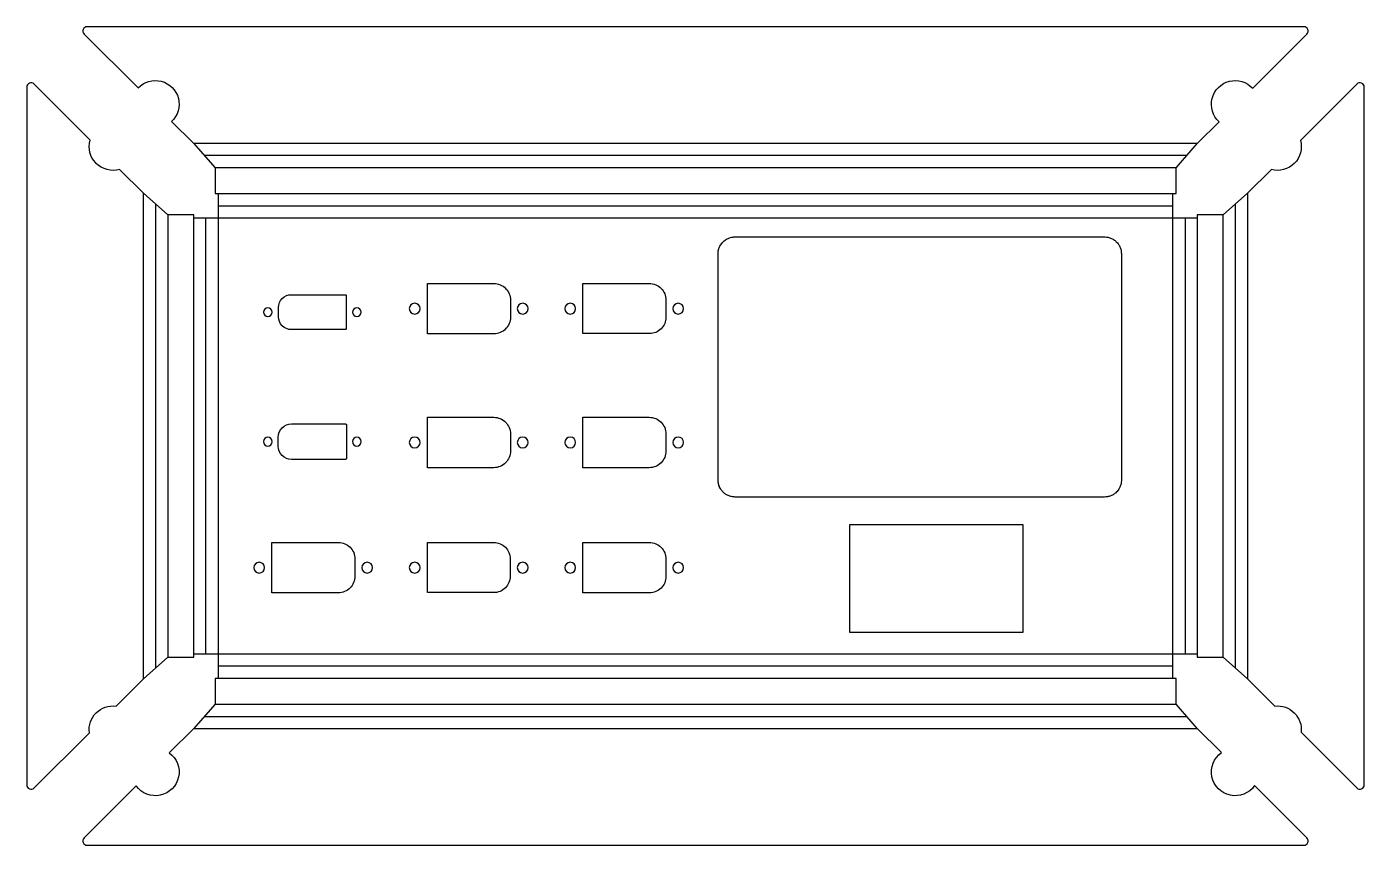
# Model space of a CAD drawing. Header units: millimetres. Extents: x -14 to 296, y 0 to 190.
import ezdxf

# ---------------------------------------------------------------- set-up
doc = ezdxf.new("R2010")
doc.units = ezdxf.units.MM

msp = doc.modelspace()

# ---------------------------------------------------------------- linework, layer by layer
at = {"layer": 'BEND'}
for p, q in [((254.55, 159.79), (27.09, 159.79)), ((15.84, 148.54), (15.84, 41.08)), ((30.32, 148.14), (251.32, 148.14)), ((265.8, 41.08), (265.8, 148.54)), ((27.49, 44.31), (27.49, 145.31)), ((254.15, 145.31), (254.15, 44.31)), ((251.32, 41.48), (30.32, 41.48)), ((27.09, 29.83), (254.55, 29.83))]:
    msp.add_line(p, q, dxfattribs=at)
at = {"layer": 'BEND_EXTENT'}
for p, q in [((24.59, 162.62), (257.05, 162.62)), ((252.05, 156.96), (29.59, 156.96)), ((13.01, 38.58), (13.01, 151.04)), ((30.32, 150.96), (251.32, 150.96)), ((268.63, 151.04), (268.63, 38.58)), ((18.66, 146.04), (18.66, 43.58)), ((262.97, 43.58), (262.97, 146.04)), ((24.66, 44.31), (24.66, 145.31)), ((256.97, 145.31), (256.97, 44.31)), ((251.32, 38.65), (30.32, 38.65)), ((29.59, 32.65), (252.05, 32.65)), ((257.05, 27), (24.59, 27))]:
    msp.add_line(p, q, dxfattribs=at)
msp.add_lwpolyline([(251.32, 145.31), (30.32, 145.31), (30.32, 44.31), (251.32, 44.31)], close=True, dxfattribs=at)
at = {"layer": 'INTERIOR_PROFILES'}
for points in [[(239.07, 82.97), (239, 82.83), (238.88, 82.61), (238.8, 82.48), (238.66, 82.27), (238.57, 82.15), (238.41, 81.96), (238.3, 81.85), (238.12, 81.67), (238, 81.57), (237.81, 81.41), (237.68, 81.33), (237.47, 81.19), (237.33, 81.12), (237.11, 81.01), (236.96, 80.95), (236.73, 80.86), (236.58, 80.82), (236.34, 80.76), (236.18, 80.73), (235.94, 80.69), (235.78, 80.69), (235.53, 80.67), (222.16, 80.67), (214.13, 80.67), (200.76, 80.67), (192.73, 80.67), (179.36, 80.67), (171.33, 80.67), (157.96, 80.67), (149.93, 80.67), (149.78, 80.68), (149.53, 80.69), (149.37, 80.72), (149.13, 80.76), (148.98, 80.8), (148.73, 80.86), (148.59, 80.92), (148.36, 81.01), (148.22, 81.08), (147.99, 81.19), (147.86, 81.28), (147.65, 81.41), (147.53, 81.51), (147.34, 81.67), (147.23, 81.78), (147.05, 81.96), (146.96, 82.07), (146.8, 82.27), (146.71, 82.4), (146.58, 82.61), (146.51, 82.75), (146.39, 82.97), (146.34, 83.12), (146.25, 83.35), (146.21, 83.5), (146.14, 83.74), (146.12, 83.89), (146.08, 84.14), (146.07, 84.3), (146.06, 84.55), (146.06, 137.05), (146.07, 137.2), (146.08, 137.45), (146.1, 137.6), (146.14, 137.85), (146.18, 138), (146.25, 138.24), (146.3, 138.39), (146.39, 138.62), (146.46, 138.76), (146.58, 138.98), (146.66, 139.11), (146.8, 139.32), (146.89, 139.44), (147.05, 139.64), (147.16, 139.75), (147.34, 139.92), (147.46, 140.02), (147.65, 140.18), (147.78, 140.26), (147.99, 140.4), (148.13, 140.47), (148.36, 140.58), (148.5, 140.64), (148.73, 140.73), (148.88, 140.77), (149.13, 140.84), (149.28, 140.86), (149.53, 140.9), (149.68, 140.91), (149.93, 140.92), (184.7, 140.92), (214.13, 140.92), (235.53, 140.92), (235.68, 140.91), (235.94, 140.9), (236.09, 140.87), (236.34, 140.84), (236.48, 140.8), (236.73, 140.73), (236.87, 140.67), (237.11, 140.58), (237.24, 140.51), (237.47, 140.4), (237.6, 140.32), (237.81, 140.18), (237.93, 140.08), (238.12, 139.92), (238.23, 139.82), (238.41, 139.64), (238.51, 139.52), (238.66, 139.32), (238.75, 139.19), (238.88, 138.98), (238.95, 138.85), (239.07, 138.62), (239.12, 138.48), (239.21, 138.24), (239.25, 138.09), (239.32, 137.85), (239.34, 137.7), (239.38, 137.45), (239.39, 137.3), (239.4, 137.05), (239.4, 84.55), (239.4, 84.39), (239.38, 84.14), (239.36, 83.99), (239.32, 83.74), (239.28, 83.59), (239.21, 83.35), (239.16, 83.21)], [(216.57, 74.31), (216.57, 49.31), (176.57, 49.31), (176.57, 74.31)]]:
    msp.add_lwpolyline(points, close=True, dxfattribs=at)
for points in [[(94.12, 118.47), (78.76, 118.47), (78.76, 130.14), (94.12, 130.14, -0.414214), (97.98, 126.28), (97.98, 122.33, -0.414214)], [(133.98, 126.28), (133.98, 122.33, -0.414214), (130.17, 118.52), (114.76, 118.52), (114.76, 130.14), (130.12, 130.14, -0.414214)], [(59.97, 119.65, -0.414214), (59.77, 119.45), (47.27, 119.45, -0.414214), (44.27, 122.45), (44.27, 124.55, -0.414214), (47.27, 127.55), (59.77, 127.55, -0.414214), (59.97, 127.35)], [(94.12, 87.47), (78.76, 87.47), (78.76, 99.14), (94.12, 99.14, -0.414214), (97.98, 95.28), (97.98, 91.33, -0.414214)], [(130.12, 87.47), (114.76, 87.47), (114.76, 99.14), (130.12, 99.14, -0.414214), (133.98, 95.28), (133.98, 91.33, -0.414214)], [(44.22, 94.55, -0.414214), (47.27, 97.6), (59.77, 97.6, -0.414214), (60.02, 97.35), (60.02, 89.65, -0.414214), (59.77, 89.4), (47.27, 89.4, -0.414214), (44.22, 92.45)], [(61.98, 62.33, -0.414214), (58.12, 58.47), (42.76, 58.47), (42.76, 70.14), (58.17, 70.14, -0.414214), (61.98, 66.33)], [(94.12, 58.52), (78.76, 58.52), (78.76, 70.14), (94.12, 70.14, -0.414214), (97.93, 66.33), (97.93, 62.33, -0.414214)], [(114.76, 58.47), (114.76, 70.14), (130.12, 70.14, -0.414214), (133.98, 66.28), (133.98, 62.28, -0.414214), (130.17, 58.47)]]:
    msp.add_lwpolyline(points, format="xyb", close=True, dxfattribs=at)
at = {"layer": 'INTERIOR_PROFILES', "extrusion": (0, 0, -1)}
for centre, radius in [((-41.82, 123.5), 1.03), ((-62.42, 123.5), 1.03), ((-75.82, 124.31), 1.25), ((-100.82, 124.31), 1.25), ((-111.82, 124.31), 1.25), ((-136.82, 124.31), 1.25), ((-41.82, 93.5), 1.03), ((-62.42, 93.5), 1.03), ((-75.82, 93.31), 1.25), ((-100.82, 93.31), 1.25), ((-111.82, 93.31), 1.25), ((-136.82, 93.31), 1.25), ((-39.82, 64.31), 1.25), ((-64.82, 64.31), 1.25), ((-75.82, 64.31), 1.25), ((-100.82, 64.31), 1.25), ((-111.82, 64.31), 1.25), ((-136.82, 64.31), 1.25)]:
    msp.add_circle(centre, radius, dxfattribs=at)
at = {"layer": 'OUTER_PROFILES'}
msp.add_lwpolyline([(29.59, 32.65), (24.59, 27), (19.01, 21.43, -1.170234), (11.33, 13.74), (-0.71, 1.71, 0.668179), (0, 0), (281.64, 0, 0.668179), (282.34, 1.71), (270.24, 13.81, -1.188612), (262.58, 21.47), (257.05, 27), (252.05, 32.65), (252.05, 38.65), (251.32, 38.65), (251.32, 44.31), (256.97, 44.31), (256.97, 43.58), (262.97, 43.58), (268.63, 38.58), (274.95, 32.25, -0.479886), (281.02, 26.19), (293.92, 13.28, 0.668179), (295.63, 13.99), (295.63, 175.63, 0.668179), (293.92, 176.33), (280.86, 163.28, -0.578201), (274.12, 156.54), (268.63, 151.04), (262.97, 146.04), (256.97, 146.04), (256.97, 145.31), (251.32, 145.31), (251.32, 150.96), (252.05, 150.96), (252.05, 156.96), (257.05, 162.62), (262.03, 167.6, -1.045379), (269.8, 175.37), (282.34, 187.91, 0.668179), (281.64, 189.62), (0, 189.62, 0.668179), (-0.71, 187.91), (11.78, 175.43, -1.029623), (19.55, 167.65), (24.59, 162.62), (29.59, 156.96), (29.59, 150.96), (30.32, 150.96), (30.32, 145.31), (24.66, 145.31), (24.66, 146.04), (18.66, 146.04), (13.01, 151.04), (7.49, 156.56, -0.589877), (0.68, 163.37), (-12.28, 176.33, 0.668179), (-13.99, 175.63), (-13.99, 13.99, 0.668179), (-12.28, 13.28), (0.51, 26.08, -0.491809), (6.67, 32.24), (13.01, 38.58), (18.66, 43.58), (24.66, 43.58), (24.66, 44.31), (30.32, 44.31), (30.32, 38.65), (29.59, 38.65)], format="xyb", close=True, dxfattribs=at)

doc.saveas('drawing.dxf')
